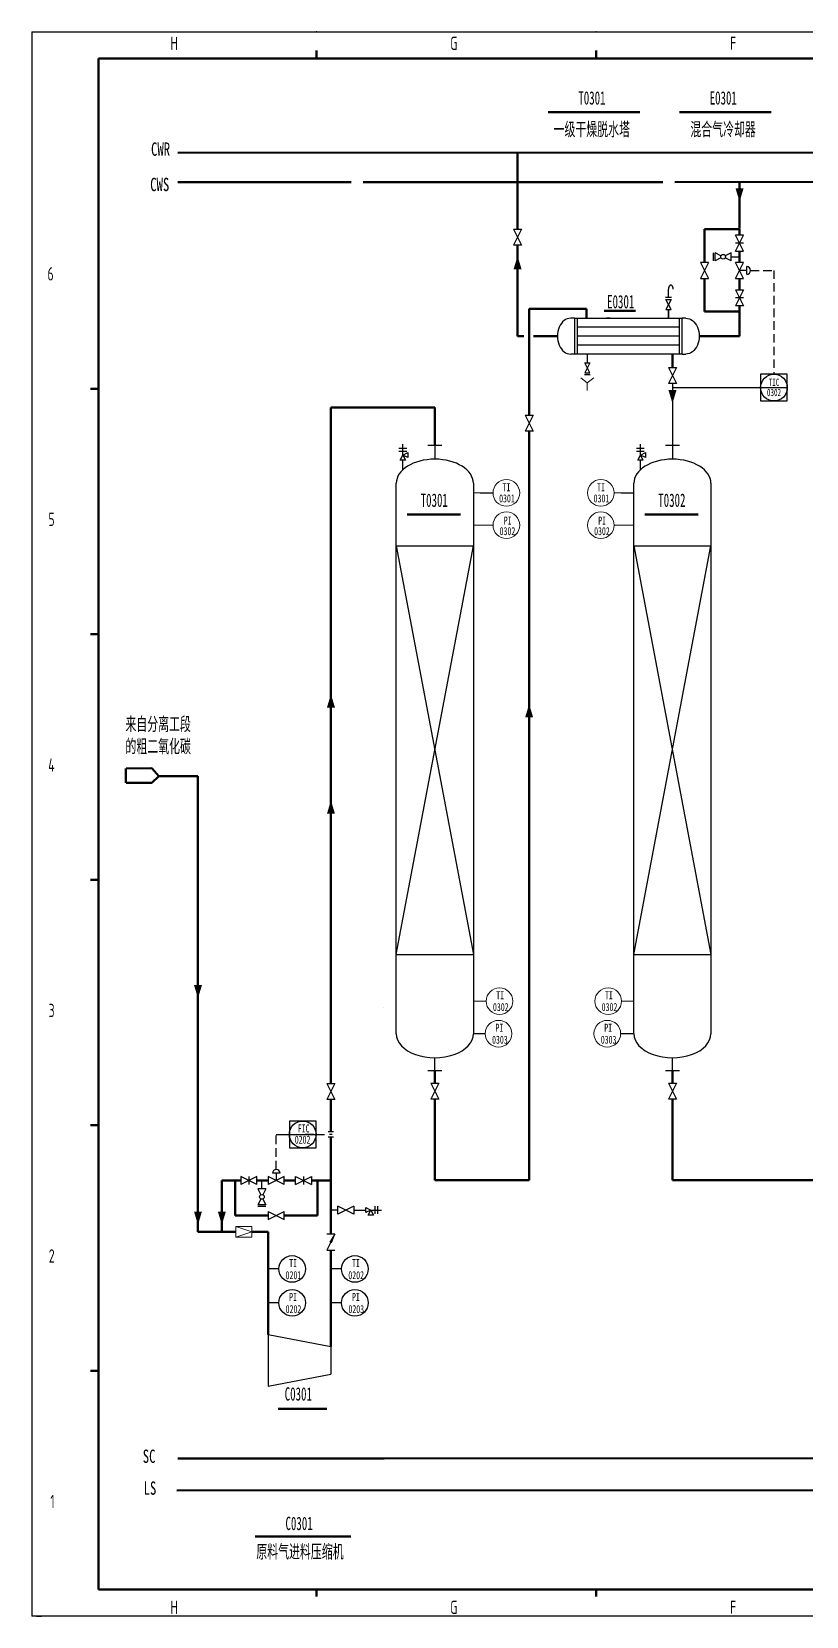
# Model space of a CAD drawing. Header units: inches. Extents: x 9135 to 19446, y -2384 to -733.
# Drawn here: x 9135 to 9426, y -1513 to -919 of the extents above; entities that cross this region are included whole.
import ezdxf

# ---------------------------------------------------------------- set-up
doc = ezdxf.new("R2010")
doc.units = ezdxf.units.IN
doc.header["$MEASUREMENT"] = 0
doc.linetypes.add('HIDDEN2', pattern=[4.7625, 3.175, -1.5875])
for name, color, linetype, lineweight in [('1-主物流线-粗实线', 4, 'Continuous', 90), ('12-阀门与管件', 3, 'Continuous', 25), ('15-进出物流标志', 7, 'Continuous', 25), ('16-图框与标题栏', 7, 'Continuous', 25), ('18-仪表', 4, 'Continuous', 25), ('2-辅助物流线-中粗线', 6, 'Continuous', 50), ('20-文本', 7, 'Continuous', 25), ('3-设备外轮廓线-细实线', 7, 'Continuous', 25), ('4-设备内部件-细实线', 150, 'Continuous', 25), ('4主物料线', 6, 'Continuous', 90), ('5-公用工程-冷却水与回水', 3, 'Continuous', 50), ('6-公用工程-中、低压蒸汽与凝水回管', 1, 'Continuous', 50), ('7设备轮廓线', 7, 'Continuous', 25), ('f-仪表', 4, 'Continuous', 18), ('g-控制线', 4, 'HIDDEN2', 18), ('h-阀门管件', 3, 'Continuous', 18), ('p-名称下方横线', 7, 'Continuous', 80), ('r-图内文字', 7, 'Continuous', 18), ('r-图内文字 @ 1', 7, 'Continuous', 18), ('文本', 7, 'Continuous', 5), ('箭头', 7, 'Continuous', 25), ('细线', 7, 'Continuous', 15)]:
    doc.layers.add(name, color=color, linetype=linetype, lineweight=lineweight)
doc.layers.add('9文字', color=7, linetype='Continuous')
doc.layers.add('FRAME 050', color=6, linetype='Continuous')
doc.layers.add('b-辅助物料线', color=7, linetype='Continuous', lineweight=50, true_color=0x541be4)
doc.styles.add('HGCAD', font='gbenor.shx', dxfattribs={"width": 0.75, "bigfont": 'gbcbig.shx'})
doc.styles.add('UP-文字', font='gbenor.shx', dxfattribs={"bigfont": 'gbcbig.shx'})
doc.styles.add('仿宋', font='simfang.ttf', dxfattribs={"width": 0.6})

msp = doc.modelspace()

# ---------------------------------------------------------------- hatches: boundary and pattern name
h = msp.add_hatch(color=7)
h.dxf.hatch_style = 2
h.paths.add_polyline_path([(9249.02, -1369.3), (9247.12, -1372.3), (9247.78, -1372.62)])

# ---------------------------------------------------------------- linework, layer by layer
at = {"color": 7, "lineweight": 25, "elevation": -1650.37}
for points in [[(9249.02, -1369.3), (9246.02, -1369.3)], [(9249.02, -1369.3), (9246.02, -1375.3)], [(9246.02, -1375.3), (9249.02, -1375.3)]]:
    msp.add_lwpolyline(points, dxfattribs=at)
at = {"color": 7, "lineweight": 0, "elevation": -1650.37}
msp.add_lwpolyline([(9249.02, -1369.3), (9247.12, -1372.3), (9247.78, -1372.62)], close=True, dxfattribs=at)
at = {"layer": '1-主物流线-粗实线', "color": 4, "lineweight": 90}
for p, q in [((9321.83, -1022.43), (9343.31, -1022.43)), ((9321.84, -1062.35), (9321.83, -1022.43)), ((9337.12, -1022.43), (9337.12, -1022.43)), ((9343.31, -1022.43), (9343.31, -1025.97)), ((9375.58, -1044.44), (9375.58, -1039.43)), ((9247.52, -1308.13), (9247.52, -1059.4)), ((9247.52, -1059.4), (9286.46, -1059.4)), ((9286.46, -1073.58), (9286.46, -1059.4)), ((9321.79, -1068.35), (9321.79, -1073.58)), ((9321.79, -1073.58), (9321.79, -1349.12)), ((9183.06, -1197.58), (9197.67, -1197.58)), ((9197.67, -1368.42, -1650.37), (9197.67, -1197.58, -1650.37)), ((9247.52, -1308.13), (9247.52, -1312.8)), ((9247.52, -1311.89), (9247.52, -1312.8)), ((9286.46, -1308.1), (9286.46, -1312.76)), ((9286.46, -1311.86), (9286.46, -1312.76)), ((9375.54, -1308.1), (9375.54, -1312.76)), ((9375.54, -1311.86), (9375.54, -1312.76)), ((9247.52, -1318.8), (9247.52, -1330.89, -657.48)), ((9286.46, -1318.76), (9286.46, -1349.12)), ((9375.54, -1318.76), (9375.54, -1349.12)), ((9247.52, -1332.89, -766.2), (9247.52, -1349.16, -1650.37)), ((9211.58, -1349.16, -1650.37), (9206.62, -1349.16, -1650.37)), ((9206.62, -1349.16, -1650.37), (9206.62, -1368.42, -1650.37)), ((9211.58, -1349.16, -1650.37), (9211.58, -1362.28, -1650.37)), ((9213.72, -1349.16, -1650.37), (9211.58, -1349.16, -1650.37)), ((9219.72, -1349.16, -1650.37), (9224.01, -1349.16, -1650.37)), ((9230.01, -1349.16, -1650.37), (9234.29, -1349.16, -1650.37)), ((9247.52, -1349.16, -1650.37), (9240.29, -1349.16, -1650.37)), ((9242.43, -1349.16, -1650.37), (9242.43, -1362.28, -1650.37)), ((9247.52, -1369.3, -1650.37), (9247.52, -1349.16, -1650.37)), ((9286.46, -1349.12), (9321.79, -1349.12)), ((9375.58, -1349.12, -1650.37), (9383.53, -1349.12, -1650.37)), ((9383.53, -1349.12, -1650.37), (9438.71, -1349.12, -1650.37)), ((9211.58, -1362.28, -1650.37), (9224.01, -1362.28, -1650.37)), ((9230.01, -1362.28, -1650.37), (9242.43, -1362.28, -1650.37)), ((9211.85, -1368.42, -1650.37), (9200.64, -1368.42, -1650.37)), ((9223.98, -1368.42, -1650.37), (9217.85, -1368.42, -1650.37)), ((9218.79, -1368.42, -1650.37), (9217.85, -1368.42, -1650.37)), ((9223.98, -1406.98, -1650.37), (9223.98, -1368.42, -1650.37)), ((9247.52, -1411.44, -1650.37), (9247.52, -1375.3, -1650.37))]:
    msp.add_line(p, q, dxfattribs=at)
at = {"layer": '1-主物流线-粗实线', "color": 7, "lineweight": 90}
for p, q in [((9157.32, -1052.39), (9160.32, -1052.39)), ((9157.32, -1144.42), (9160.32, -1144.42)), ((9242.05, -1502.57), (9242.05, -1505.2))]:
    msp.add_line(p, q, dxfattribs=at)
at = {"layer": '1-主物流线-粗实线', "color": 7, "lineweight": 25}
for p, q in [((9274.47, -1082.81), (9274.47, -1079.19)), ((9363.55, -1082.81), (9363.55, -1079.19))]:
    msp.add_line(p, q, dxfattribs=at)
at = {"layer": '1-主物流线-粗实线', "lineweight": 25}
for p, q in [((9231.92, -1326.92, -1650.37), (9231.92, -1336.92, -1650.37)), ((9241.92, -1326.92, -1650.37), (9231.92, -1326.92, -1650.37)), ((9241.92, -1336.92, -1650.37), (9241.92, -1326.92, -1650.37)), ((9231.92, -1331.92, -1650.37), (9241.92, -1331.92, -1650.37)), ((9246.52, -1330.89, -711.89), (9248.52, -1330.89, -711.89)), ((9246.52, -1332.89, -711.89), (9248.52, -1332.89, -711.89)), ((9247.02, -1331.89, -711.89), (9248.02, -1331.89, -711.89)), ((9231.92, -1336.92, -1650.37), (9241.92, -1336.92, -1650.37))]:
    msp.add_line(p, q, dxfattribs=at)
at = {"layer": '1-主物流线-粗实线', "color": 0, "lineweight": 25}
msp.add_line((9256.08, -1360.27, -1650.37), (9260.56, -1360.27, -1650.37), dxfattribs=at)
at = {"layer": '1-主物流线-粗实线', "color": 7, "lineweight": 25}
msp.add_lwpolyline([(9408.64, -1046.99), (9408.64, -1056.99), (9418.64, -1056.99), (9418.64, -1046.99)], close=True, dxfattribs=at)
at = {"layer": '1-主物流线-粗实线', "color": 4, "lineweight": 90, "elevation": -1650.37}
msp.add_lwpolyline([(9200.64, -1368.42), (9197.67, -1368.42)], dxfattribs=at)
at = {"layer": '1-主物流线-粗实线', "color": 3, "lineweight": 25}
for centre in [(9394.57, -1002.94), (9221.63, -1355.36, -1650.37)]:
    msp.add_circle(centre, 0.886, dxfattribs=at)
at = {"layer": '1-主物流线-粗实线', "color": 7, "lineweight": 25}
msp.add_circle((9413.64, -1051.99), 5, dxfattribs=at)
at = {"layer": '1-主物流线-粗实线', "lineweight": 25}
msp.add_circle((9236.92, -1331.92, -1650.37), 5, dxfattribs=at)
at = {"layer": '12-阀门与管件', "lineweight": 25}
for p, q in [((9316, -992.54), (9319, -998.54)), ((9399.26, -1000.79), (9402.26, -994.79)), ((9402.26, -997.79), (9399.26, -997.79)), ((9389.14, -1005.08), (9386.14, -1011.08)), ((9399.26, -1011.08), (9402.26, -1005.08)), ((9403.41, -1008.08), (9400.76, -1008.08)), ((9403.41, -1009.52), (9403.41, -1006.63)), ((9399.26, -1015.36), (9402.26, -1021.36)), ((9402.26, -1018.36), (9399.26, -1018.36)), ((9374.04, -1044.44), (9377.04, -1050.44)), ((9320.29, -1062.35), (9323.29, -1068.35)), ((9273.01, -1074.74), (9275.92, -1074.74)), ((9274.47, -1077.26), (9274.47, -1073.21)), ((9362.09, -1074.74), (9365, -1074.74)), ((9363.55, -1077.26), (9363.55, -1073.21)), ((9273.01, -1075.8), (9275.92, -1075.8)), ((9273.5, -1079.19), (9274.47, -1077.26)), ((9275.43, -1079.19), (9273.5, -1079.19)), ((9274.47, -1077.26), (9276.4, -1076.29)), ((9274.47, -1077.26), (9275.43, -1079.19)), ((9276.4, -1078.22), (9274.47, -1077.26)), ((9276.4, -1076.29), (9276.4, -1078.22)), ((9362.09, -1075.8), (9365, -1075.8)), ((9362.58, -1079.19), (9363.55, -1077.26)), ((9364.51, -1079.19), (9362.58, -1079.19)), ((9363.55, -1077.26), (9365.47, -1076.29)), ((9363.55, -1077.26), (9364.51, -1079.19)), ((9365.47, -1078.22), (9363.55, -1077.26)), ((9365.47, -1076.29), (9365.47, -1078.22)), ((9246.02, -1312.8), (9249.02, -1318.8)), ((9284.96, -1312.76), (9287.96, -1318.76)), ((9374.04, -1312.76), (9377.04, -1318.76)), ((9219.72, -1350.66, -1650.37), (9213.72, -1347.66, -1650.37)), ((9216.72, -1347.66, -1650.37), (9216.72, -1350.66, -1650.37)), ((9230.01, -1350.66, -1650.37), (9224.01, -1347.66, -1650.37)), ((9228.45, -1346.51, -1650.37), (9225.56, -1346.51, -1650.37)), ((9227.01, -1346.51, -1650.37), (9227.01, -1349.16, -1650.37)), ((9234.29, -1350.66, -1650.37), (9240.29, -1347.66, -1650.37)), ((9237.29, -1347.66, -1650.37), (9237.29, -1350.66, -1650.37)), ((9256.08, -1358.77, -1650.37), (9250.08, -1361.77, -1650.37)), ((9260.56, -1361.23, -1650.37), (9260.56, -1359.31, -1650.37)), ((9260.56, -1359.31, -1650.37), (9262.48, -1360.27, -1650.37)), ((9263.95, -1358.82, -1650.37), (9263.95, -1361.72, -1650.37)), ((9265, -1358.82, -1650.37), (9265, -1361.72, -1650.37)), ((9224.01, -1360.78, -1650.37), (9230.01, -1363.78, -1650.37)), ((9262.48, -1360.27, -1650.37), (9260.56, -1361.23, -1650.37)), ((9261.52, -1362.2, -1650.37), (9262.48, -1360.27, -1650.37)), ((9263.45, -1362.2, -1650.37), (9261.52, -1362.2, -1650.37)), ((9262.48, -1360.27, -1650.37), (9263.45, -1362.2, -1650.37)), ((9262.48, -1360.27, -1650.37), (9266.53, -1360.27, -1650.37))]:
    msp.add_line(p, q, dxfattribs=at)
at = {"layer": '12-阀门与管件', "color": 7}
for p, q in [((9375.22, -1018.26), (9372.99, -1018.26)), ((9375.05, -1022.76), (9373.12, -1018.9)), ((9373.12, -1018.9), (9375.05, -1018.9)), ((9375.05, -1018.9), (9373.12, -1022.76)), ((9373.12, -1022.76), (9375.05, -1022.76)), ((9344.6, -1046.5), (9342.67, -1042.65)), ((9342.67, -1042.65), (9344.6, -1042.65)), ((9344.6, -1042.65), (9342.67, -1046.5)), ((9344.77, -1047.15), (9342.54, -1047.15)), ((9342.67, -1046.5), (9344.6, -1046.5))]:
    msp.add_line(p, q, dxfattribs=at)
at = {"layer": '12-阀门与管件', "lineweight": 25}
for points in [[(9316, -992.54), (9319, -992.54), (9316, -998.54)], [(9402.26, -994.79), (9399.26, -994.79)], [(9399.26, -1000.79), (9402.26, -1000.79), (9399.26, -994.79)], [(9319, -998.54), (9316, -998.54)], [(9390.94, -1004.44), (9390.94, -1001.44)], [(9391.57, -1004.44), (9391.57, -1001.44)], [(9397.57, -1004.44), (9397.57, -1001.44)], [(9389.14, -1005.08), (9386.14, -1005.08), (9389.14, -1011.08)], [(9402.26, -1005.08), (9399.26, -1005.08)], [(9399.26, -1011.08), (9402.26, -1011.08), (9399.26, -1005.08)], [(9386.14, -1011.08), (9389.14, -1011.08)], [(9399.26, -1015.36), (9402.26, -1015.36), (9399.26, -1021.36)], [(9402.26, -1021.36), (9399.26, -1021.36)], [(9374.04, -1044.44), (9377.04, -1044.44), (9374.04, -1050.44)], [(9377.04, -1050.44), (9374.04, -1050.44)], [(9320.29, -1062.35), (9323.29, -1062.35), (9320.29, -1068.35)], [(9323.29, -1068.35), (9320.29, -1068.35)], [(9246.02, -1312.8), (9249.02, -1312.8), (9246.02, -1318.8)], [(9284.96, -1312.76), (9287.96, -1312.76), (9284.96, -1318.76)], [(9374.04, -1312.76), (9377.04, -1312.76), (9374.04, -1318.76)], [(9249.02, -1318.8), (9246.02, -1318.8)], [(9287.96, -1318.76), (9284.96, -1318.76)], [(9377.04, -1318.76), (9374.04, -1318.76)]]:
    msp.add_lwpolyline(points, dxfattribs=at)
at = {"layer": '12-阀门与管件', "lineweight": 25, "elevation": -1650.37}
for points in [[(9213.72, -1347.66), (9213.72, -1350.66)], [(9219.72, -1350.66), (9219.72, -1347.66), (9213.72, -1350.66)], [(9224.01, -1347.66), (9224.01, -1350.66)], [(9230.01, -1350.66), (9230.01, -1347.66), (9224.01, -1350.66)], [(9234.29, -1350.66), (9234.29, -1347.66), (9240.29, -1350.66)], [(9240.29, -1347.66), (9240.29, -1350.66)], [(9223.13, -1352.36), (9220.13, -1352.36)], [(9223.13, -1358.36), (9220.13, -1358.36)], [(9223.13, -1358.98), (9220.13, -1358.98)], [(9250.08, -1361.77), (9250.08, -1358.77)], [(9256.08, -1358.77), (9256.08, -1361.77), (9250.08, -1358.77)], [(9224.01, -1360.78), (9224.01, -1363.78), (9230.01, -1360.78)], [(9230.01, -1363.78), (9230.01, -1360.78)]]:
    msp.add_lwpolyline(points, dxfattribs=at)
at = {"layer": '12-阀门与管件', "lineweight": 25}
for centre, start, end in [((9403.41, -1008.08), 270, 90), ((9227.01, -1346.51, -1650.37), 0, 180)]:
    msp.add_arc(centre, 1.45, start, end, dxfattribs=at)
at = {"layer": '15-进出物流标志', "color": 7, "lineweight": 90}
for p, q in [((9242.05, -925.57), (9242.05, -928.57)), ((9346.94, -925.57), (9346.94, -928.57)), ((9346.94, -1502.57), (9346.94, -1505.2))]:
    msp.add_line(p, q, dxfattribs=at)
at = {"layer": '15-进出物流标志', "color": 7, "lineweight": 30}
msp.add_line((9242.05, -1502.57), (9242.05, -1505.2), dxfattribs=at)
at = {"layer": '15-进出物流标志', "color": 7}
for p in [(9242.05, -918.57), (9346.94, -918.57), (9346.94, -918.57), (9242.05, -1504.84), (9346.94, -1504.84), (9346.94, -1504.84)]:
    msp.add_point(p, dxfattribs=at)
at = {"layer": '16-图框与标题栏', "color": 7, "lineweight": 25}
for p, q in [((9135.31, -918.57), (9976.31, -918.57)), ((9135.31, -918.57), (9135.31, -1512.57)), ((9137.15, -918.57), (9976.31, -918.57)), ((9976.31, -1512.57), (9135.31, -1512.57)), ((9976.31, -1512.57), (9137.15, -1512.57)), ((9137.15, -1512.57), (9138.99, -1512.57))]:
    msp.add_line(p, q, dxfattribs=at)
at = {"layer": '16-图框与标题栏', "color": 7, "lineweight": 90}
for p, q in [((9160.32, -928.57), (9966.31, -928.57)), ((9160.32, -1502.57), (9160.32, -928.57)), ((9966.31, -1502.57), (9160.32, -1502.57))]:
    msp.add_line(p, q, dxfattribs=at)
at = {"layer": '18-仪表', "color": 7, "linetype": 'Continuous'}
msp.add_line((9375.58, -1051.99), (9382.33, -1051.99), dxfattribs=at)
at = {"layer": '18-仪表', "color": 7}
for p, q in [((9408.64, -1051.99), (9418.64, -1051.99)), ((9303.5, -1091.46), (9308.29, -1091.46)), ((9356.3, -1091.46), (9361.08, -1091.46)), ((9305.37, -1294.17), (9300.92, -1294.17)), ((9361.08, -1294.17), (9356.27, -1294.17))]:
    msp.add_line(p, q, dxfattribs=at)
at = {"layer": '18-仪表', "color": 7, "lineweight": 90}
for p, q in [((9157.32, -1236.46), (9160.32, -1236.46)), ((9157.32, -1328.5), (9160.32, -1328.5)), ((9157.32, -1420.53), (9160.32, -1420.53))]:
    msp.add_line(p, q, dxfattribs=at)
at = {"layer": '2-辅助物流线-中粗线', "color": 7, "lineweight": 25}
msp.add_line((9343.64, -1039.43), (9343.64, -1042.65), dxfattribs=at)
at = {"layer": '3-设备外轮廓线-细实线', "lineweight": 25}
for p, q in [((9397.57, -1002.94), (9400.76, -1002.94)), ((9221.63, -1352.36, -1650.37), (9221.62, -1349.16, -1650.37))]:
    msp.add_line(p, q, dxfattribs=at)
at = {"layer": '3-设备外轮廓线-细实线', "color": 7}
for p, q in [((9374.09, -1018.26), (9374.09, -1015.09)), ((9338.8, -1025.97), (9337.43, -1025.97)), ((9338.8, -1025.97), (9338.8, -1039.43)), ((9338.8, -1025.97), (9379.22, -1025.97)), ((9340, -1039.43), (9340, -1025.97)), ((9352.21, -1025.97), (9350.84, -1025.97)), ((9374.09, -1022.76), (9374.09, -1025.97)), ((9374.09, -1025.92), (9374.09, -1022.76)), ((9378.03, -1025.97), (9378.03, -1039.43)), ((9379.22, -1039.43), (9379.22, -1025.97)), ((9380.6, -1025.97), (9379.22, -1025.97)), ((9338.8, -1039.43), (9337.43, -1039.44)), ((9379.22, -1039.43), (9338.8, -1039.43)), ((9379.22, -1039.43), (9380.6, -1039.44)), ((9286.46, -1073.58), (9286.46, -1078.48)), ((9286.46, -1073.58), (9286.46, -1077.93)), ((9286.46, -1073.58), (9286.46, -1078.48)), ((9286.46, -1073.58), (9286.46, -1078.82)), ((9375.54, -1073.58), (9375.54, -1078.48)), ((9375.54, -1073.58), (9375.54, -1077.93)), ((9375.54, -1073.58), (9375.54, -1078.48)), ((9375.54, -1073.58), (9375.54, -1078.82)), ((9286.46, -1078.27), (9286.46, -1078.82)), ((9375.54, -1078.27), (9375.54, -1078.82)), ((9272, -1294.17), (9272, -1087.86)), ((9300.92, -1087.86), (9300.92, -1294.17)), ((9361.08, -1294.17), (9361.08, -1087.86)), ((9390, -1087.86), (9390, -1294.17)), ((9286.46, -1308.1), (9286.46, -1303.2)), ((9375.54, -1308.1), (9375.54, -1303.2)), ((9286.46, -1308.1), (9286.46, -1308.1)), ((9286.46, -1308.1), (9286.46, -1308.1)), ((9375.54, -1308.1), (9375.54, -1308.1)), ((9375.54, -1308.1), (9375.54, -1308.1))]:
    msp.add_line(p, q, dxfattribs=at)
at = {"layer": '3-设备外轮廓线-细实线', "color": 7, "ltscale": 0.5}
for p, q in [((9283.83, -1073.58), (9289.09, -1073.58)), ((9372.91, -1073.58), (9378.17, -1073.58)), ((9289.09, -1308.1), (9283.83, -1308.1)), ((9378.17, -1308.1), (9372.91, -1308.1))]:
    msp.add_line(p, q, dxfattribs=at)
at = {"layer": '3-设备外轮廓线-细实线', "color": 7}
for centre, major_axis, ratio, start_param, end_param in [((9374.99, -1015.09), (0, -1.52), 0.593172, 1.570796, 4.712389), ((9337.43, -1032.7), (0, 6.73), 0.740154, 0, 3.141593), ((9286.46, -1087.86), (-14.46, 0), 0.625144, 3.141593, 6.283185), ((9375.54, -1087.86), (-14.46, 0), 0.625144, 3.141593, 6.283185), ((9286.46, -1294.17), (-14.46, 0), 0.62466, 6.283185, 9.424778), ((9375.54, -1294.17), (-14.46, 0), 0.62466, 6.283185, 9.424778)]:
    msp.add_ellipse(centre, major_axis=major_axis, ratio=ratio, start_param=start_param, end_param=end_param, dxfattribs=at)
at = {"layer": '3-设备外轮廓线-细实线', "color": 7, "extrusion": (0, 0, -1)}
msp.add_ellipse((9380.6, -1032.7), major_axis=(0, 6.73), ratio=0.740154, start_param=0, end_param=3.141593, dxfattribs=at)
at = {"layer": '4-设备内部件-细实线', "color": 7}
for p, q in [((9378.03, -1029.33), (9340, -1029.33)), ((9378.03, -1032.7), (9340, -1032.7)), ((9378.03, -1036.07), (9340, -1036.07)), ((9272, -1111.36), (9300.92, -1111.36)), ((9361.08, -1111.36), (9390, -1111.36)), ((9272, -1264.48), (9300.92, -1264.48)), ((9361.08, -1264.48), (9390, -1264.48))]:
    msp.add_line(p, q, dxfattribs=at)
at = {"layer": '4主物料线', "color": 4, "linetype": 'ByBlock', "lineweight": 25}
for p, q in [((9272, -1111.36), (9300.92, -1264.48)), ((9272, -1264.48), (9300.92, -1111.36)), ((9361.08, -1111.36), (9390, -1264.48)), ((9361.08, -1264.48), (9390, -1111.36)), ((9227.01, -1331.9, -1650.37), (9245.11, -1331.9, -830.7))]:
    msp.add_line(p, q, dxfattribs=at)
at = {"layer": '5-公用工程-冷却水与回水', "color": 4, "linetype": 'ByBlock', "lineweight": 25}
msp.add_line((9375.54, -1050.44), (9375.54, -1073.58), dxfattribs=at)
at = {"layer": '5-公用工程-冷却水与回水', "color": 7, "linetype": 'ByBlock', "lineweight": 25}
msp.add_line((9382.33, -1051.99), (9408.64, -1051.99), dxfattribs=at)
at = {"layer": '6-公用工程-中、低压蒸汽与凝水回管', "color": 3, "lineweight": 25}
for p, q in [((9393.77, -1002.55), (9391.57, -1001.44)), ((9393.77, -1003.34), (9391.57, -1004.44)), ((9397.57, -1001.44), (9395.36, -1002.55)), ((9397.57, -1004.44), (9395.36, -1003.34)), ((9220.13, -1352.36, -1650.37), (9221.23, -1354.56, -1650.37)), ((9223.13, -1352.36, -1650.37), (9222.03, -1354.56, -1650.37)), ((9221.23, -1356.15, -1650.37), (9220.13, -1358.36, -1650.37)), ((9222.03, -1356.15, -1650.37), (9223.13, -1358.36, -1650.37))]:
    msp.add_line(p, q, dxfattribs=at)
at = {"layer": '6-公用工程-中、低压蒸汽与凝水回管', "color": 0, "lineweight": 25}
for p, q in [((9250.08, -1360.27, -1650.37), (9247.52, -1360.27, -1650.37)), ((9223.98, -1406.98, -1650.37), (9223.98, -1426.3, -1650.37)), ((9223.98, -1406.98, -1650.37), (9247.52, -1411.44, -1650.37)), ((9247.52, -1411.44, -1650.37), (9247.52, -1421.84, -1650.37)), ((9223.98, -1426.3, -1650.37), (9247.52, -1421.84, -1650.37))]:
    msp.add_line(p, q, dxfattribs=at)
at = {"layer": '7设备轮廓线', "lineweight": 50}
for p, q in [((9170.61, -1200.16), (9170.6, -1194.71)), ((9179.82, -1194.69), (9170.79, -1194.71)), ((9180.36, -1194.69), (9170.79, -1194.71)), ((9183.04, -1197.6), (9180.37, -1200.14)), ((9180.4, -1194.69), (9183.03, -1197.59)), ((9180.37, -1200.14), (9170.8, -1200.16))]:
    msp.add_line(p, q, dxfattribs=at)
at = {"layer": '9文字', "color": 7, "lineweight": 25}
for points in [[(9317.5, -1007.64, 0, 0, 0), (9317.5, -1007.64, 3, 0, 0), (9317.5, -1002.64, 0, 0, 0), (9317.5, -1002.64, 0, 0, 0)], [(9247.52, -1171.91, 0, 0, 0), (9247.52, -1171.91, 3, 0, 0), (9247.52, -1166.91, 0, 0, 0), (9247.52, -1166.91, 0, 0, 0)], [(9321.84, -1175.6, 0, 0, 0), (9321.84, -1175.6, 3, 0, 0), (9321.84, -1170.6, 0, 0, 0), (9321.84, -1170.6, 0, 0, 0)]]:
    msp.add_lwpolyline(points, format="xyseb", dxfattribs=at)
at = {"layer": '9文字', "color": 0, "lineweight": 25}
msp.add_lwpolyline([(9247.52, -1211.71, 0, 0, 0), (9247.52, -1211.71, 3, 0, 0), (9247.52, -1206.71, 0, 0, 0), (9247.52, -1206.71, 0, 0, 0)], format="xyseb", dxfattribs=at)
at = {"layer": '9文字', "color": 0, "lineweight": 25, "elevation": -1650.37}
msp.add_lwpolyline([(9197.67, -1275.91, 0, 0, 0), (9197.67, -1275.91, 3, 0, 0), (9197.67, -1280.91, 0, 0, 0), (9197.67, -1280.91, 0, 0, 0)], format="xyseb", dxfattribs=at)
at = {"layer": '9文字', "color": 7, "lineweight": 25, "elevation": -1650.37}
for points in [[(9197.67, -1360.83, 0, 0, 0), (9197.67, -1360.83, 3, 0, 0), (9197.67, -1365.83, 0, 0, 0), (9197.67, -1365.83, 0, 0, 0)], [(9206.62, -1360.83, 0, 0, 0), (9206.62, -1360.83, 3, 0, 0), (9206.62, -1365.83, 0, 0, 0), (9206.62, -1365.83, 0, 0, 0)]]:
    msp.add_lwpolyline(points, format="xyseb", dxfattribs=at)
at = {"layer": 'b-辅助物料线', "color": 6, "lineweight": 50}
for p, q in [((9190.16, -963.94), (9776.4, -963.73)), ((9317.51, -963.85), (9317.51, -984.52)), ((9190.16, -974.99), (9255.07, -974.96)), ((9259.57, -974.95), (9371.94, -974.93)), ((9376.44, -974.92), (9622.6, -974.89)), ((9400.73, -992.34), (9400.73, -974.9)), ((9317.51, -989.12), (9317.51, -984.52)), ((9317.51, -992.54), (9317.51, -989.12)), ((9400.76, -992.65), (9387.64, -992.65)), ((9387.64, -992.65), (9387.64, -1005.08)), ((9400.76, -994.79), (9400.76, -992.65)), ((9317.5, -1005.93), (9317.5, -998.54)), ((9400.76, -1000.79), (9400.76, -1005.08)), ((9317.5, -1005.93), (9317.5, -1032.7)), ((9387.64, -1011.08), (9387.64, -1023.5)), ((9400.76, -1011.08), (9400.76, -1015.36)), ((9400.76, -1021.36), (9400.73, -1032.7)), ((9400.76, -1023.5), (9387.64, -1023.5)), ((9400.73, -1023.68), (9400.73, -1032.7)), ((9317.5, -1032.7), (9319.86, -1032.7)), ((9323.51, -1032.7), (9332.44, -1032.7)), ((9385.58, -1032.7), (9400.73, -1032.7)), ((9190.16, -1453.43), (9267.46, -1453.4)), ((9190.16, -1453.43), (9267.46, -1453.4)), ((9267.46, -1453.4), (9547.36, -1453.3)), ((9189.73, -1465.38), (9776.4, -1465.19))]:
    msp.add_line(p, q, dxfattribs=at)
at = {"layer": 'f-仪表', "color": 7, "lineweight": 18}
for p, q in [((9308.29, -1091.46), (9300.92, -1091.46)), ((9361.08, -1091.46), (9353.71, -1091.46)), ((9308.29, -1103.57), (9300.92, -1103.57)), ((9361.08, -1103.57), (9353.71, -1103.57)), ((9305.73, -1281.99), (9300.92, -1281.99)), ((9361.08, -1281.99), (9356.5, -1281.99)), ((9305.37, -1294.17), (9300.92, -1294.17)), ((9361.08, -1294.17), (9356.14, -1294.17))]:
    msp.add_line(p, q, dxfattribs=at)
at = {"layer": 'f-仪表', "lineweight": 25}
for p, q in [((9227.97, -1382.37, -1650.37), (9223.98, -1382.37, -1650.37)), ((9251.51, -1382.37, -1650.37), (9247.52, -1382.37, -1650.37)), ((9227.97, -1395.07, -1650.37), (9223.98, -1395.07, -1650.37)), ((9251.51, -1395.07, -1650.37), (9247.52, -1395.07, -1650.37))]:
    msp.add_line(p, q, dxfattribs=at)
at = {"layer": 'f-仪表', "color": 7}
for centre in [(9313.29, -1091.46), (9348.71, -1091.46), (9313.29, -1103.57), (9348.71, -1103.57), (9310.73, -1281.99), (9351.5, -1281.99), (9310.37, -1294.17), (9351.14, -1294.17)]:
    msp.add_circle(centre, 5, dxfattribs=at)
at = {"layer": 'f-仪表', "lineweight": 25}
for centre in [(9232.97, -1382.37, -1650.37), (9256.51, -1382.37, -1650.37), (9232.97, -1395.07, -1650.37), (9256.51, -1395.07, -1650.37)]:
    msp.add_circle(centre, 5, dxfattribs=at)
at = {"layer": 'FRAME 050', "color": 7}
for p, q in [((9267.2, -1284.43), (9267.2, -1284.43)), ((9356.27, -1284.43), (9356.27, -1284.43))]:
    msp.add_line(p, q, dxfattribs=at)
at = {"layer": 'g-控制线', "lineweight": 25}
for p, q in [((9404.85, -1008.08), (9413.64, -1008.08)), ((9413.64, -1008.08), (9413.64, -1046.99)), ((9227.01, -1345.07, -1650.37), (9227.01, -1331.92, -1650.37)), ((9241.07, -1331.92, -1650.37), (9236.92, -1331.92, -1650.37))]:
    msp.add_line(p, q, dxfattribs=at)
at = {"layer": 'h-阀门管件', "color": 7}
for p, q in [((9341.27, -1048.31), (9343.64, -1050.16)), ((9343.64, -1050.16), (9346.12, -1048.31)), ((9343.64, -1050.16), (9343.64, -1053.1))]:
    msp.add_line(p, q, dxfattribs=at)
at = {"layer": 'p-名称下方横线', "color": 7, "lineweight": 90}
for p, q in [((9328.98, -948.72), (9363.35, -948.72)), ((9378.22, -948.72), (9412.59, -948.72)), ((9350, -1023.22, 1650.37), (9361.75, -1023.22, 1650.37)), ((9276.11, -1099.52), (9296.13, -1099.52)), ((9365.19, -1099.52), (9385.21, -1099.52)), ((9219.14, -1482.68), (9254.96, -1482.68))]:
    msp.add_line(p, q, dxfattribs=at)
at = {"layer": 'p-名称下方横线', "lineweight": 90}
msp.add_line((9227.7, -1434.74), (9246, -1434.74), dxfattribs=at)
at = {"layer": '箭头', "color": 7, "lineweight": 25}
for points in [[(9400.73, -977.33, 0, 0, 0), (9400.73, -977.33, 3, 0, 0), (9400.73, -982.33, 0, 0, 0), (9400.73, -982.33, 0, 0, 0)], [(9375.58, -1052.93, 0, 0, 0), (9375.58, -1052.93, 3, 0, 0), (9375.58, -1057.93, 0, 0, 0), (9375.58, -1057.93, 0, 0, 0)]]:
    msp.add_lwpolyline(points, format="xyseb", dxfattribs=at)
at = {"layer": '细线', "color": 0}
for p, q in [((9211.85, -1366.42, -1650.37), (9211.85, -1370.42, -1650.37)), ((9217.85, -1366.42, -1650.37), (9211.85, -1366.42, -1650.37)), ((9211.85, -1366.42, -1650.37), (9217.85, -1368.42, -1650.37)), ((9217.85, -1368.42, -1650.37), (9211.85, -1370.42, -1650.37)), ((9211.85, -1370.42, -1650.37), (9217.85, -1370.42, -1650.37)), ((9217.85, -1368.42, -1650.37), (9217.85, -1366.42, -1650.37)), ((9217.85, -1370.42, -1650.37), (9217.85, -1368.42, -1650.37))]:
    msp.add_line(p, q, dxfattribs=at)

# ---------------------------------------------------------------- texts
at = {"layer": '15-进出物流标志', "color": 7, "char_height": 5, "attachment_point": 1, "style": 'HGCAD'}
for s, insert in [('G', (9292.26, -920.43)), ('F', (9397.16, -920.43)), ('G', (9292.26, -1506.7)), ('F', (9397.16, -1506.7))]:
    msp.add_mtext(s, dxfattribs=dict(at, insert=insert))
at = {"layer": '20-文本', "color": 7, "char_height": 5, "attachment_point": 5, "style": 'UP-文字'}
for s, insert in [('\\pt21.66535;{\\fFangSong|b0|i0|c134|p49;\\W0.7;CWR}', (9183.64, -962.62)), ('{\\fFangSong|b0|i0|c134|p49;\\W0.7;CWS}', (9183.32, -975.88)), ('\\pt21.66535;{\\fFangSong|b0|i0|c134|p49;\\W0.7;SC\\Fgbenor,gbcbig|c134; }', (9179.34, -1452.61)), ('\\pt44.7071;{\\fFangSong|b0|i0|c134|p49;\\W0.7;LS }', (9179.65, -1464.55))]:
    msp.add_mtext_dynamic_manual_height_columns(s, width=42.7428, gutter_width=12.5, heights=[0], dxfattribs=dict(at, insert=insert))
at = {"layer": 'r-图内文字', "color": 7, "lineweight": 18, "style": '仿宋', "width": 0.6}
for s, p in [('TIC', (9411.64, -1051.34)), ('0302', (9411, -1055.18))]:
    msp.add_text(s, height=2.708, dxfattribs=at).set_placement(p)
at = {"layer": 'r-图内文字', "color": 7, "insert": (9351.07, -1017.27, 528.15), "char_height": 5, "attachment_point": 1, "style": '仿宋'}
msp.add_mtext_dynamic_manual_height_columns('E0301', width=27.6908, gutter_width=7.39, heights=[0], dxfattribs=at)
at = {"layer": 'r-图内文字', "char_height": 5, "attachment_point": 1, "style": '仿宋'}
for s, width, gutter_width, insert in [('来自分离工段\\P的粗二氧化碳', 56.7018, 12.5, (9170.46, -1175.58)), (' C0301 ', 27.6908, 7.39, (9228.14, -1426.71, -594.08))]:
    msp.add_mtext_dynamic_manual_height_columns(s, width=width, gutter_width=gutter_width, heights=[0], dxfattribs=dict(at, insert=insert))
at = {"layer": 'r-图内文字 @ 1', "color": 7, "lineweight": 18, "style": '仿宋', "width": 0.6}
for s, height, p in [('T0301', 5, (9340.28, -945.89)), ('E0301', 5, (9389.52, -945.89)), ('  一级干燥脱水塔', 5, (9326.91, -957.62)), ('   混合气冷却器', 5, (9376.15, -957.62)), ('T0301', 5, (9281.16, -1096.69)), ('0301', 3, (9310.58, -1095)), ('TI', 3, (9311.88, -1090.83)), ('0301', 3, (9346.01, -1095)), ('TI', 3, (9347.31, -1090.83)), ('T0302', 5, (9370.24, -1096.69)), ('0302', 3, (9310.76, -1107.29)), ('PI', 3, (9312.3, -1103.31)), ('0302', 3, (9346.19, -1107.29)), ('PI', 3, (9347.73, -1103.31)), ('0302', 3, (9308.26, -1285.68)), ('TI', 3, (9309.49, -1281.28)), ('0302', 3, (9349.03, -1285.68)), ('TI', 3, (9350.26, -1281.28)), ('PI', 3, (9309.23, -1293.45)), ('PI', 3, (9350, -1293.45)), ('0303', 3, (9307.93, -1297.93)), ('0303', 3, (9348.7, -1297.93)), (' C0301', 5, (9228.43, -1480.24)), ('原料气进料压缩机', 5, (9219.54, -1490.78))]:
    msp.add_text(s, height=height, dxfattribs=at).set_placement(p)
at = {"layer": 'r-图内文字 @ 1', "lineweight": 18, "style": '仿宋', "width": 0.6}
for s, p in [('FIC', (9235.09, -1331.19, -1650.37)), ('0202', (9233.95, -1335.4, -1650.37)), ('0201', (9230.51, -1386.19, -1650.37)), ('TI', (9231.86, -1381.65, -1650.37)), ('0202', (9254.04, -1386.19, -1650.37)), ('TI', (9255.4, -1381.65, -1650.37)), ('PI', (9231.86, -1394.36, -1650.37)), ('PI', (9255.4, -1394.36, -1650.37)), ('0202', (9230.54, -1398.9, -1650.37)), ('0203', (9254.08, -1398.9, -1650.37))]:
    msp.add_text(s, height=3, dxfattribs=at).set_placement(p)
at = {"layer": '文本', "color": 7, "char_height": 5, "style": 'HGCAD'}
for s, insert, attachment_point in [('H', (9187.37, -920.43), 1), ('6', (9143.55, -1006.84), 3), ('5', (9143.92, -1098.88), 3), ('4', (9143.92, -1190.92), 3), ('3', (9143.92, -1282.96), 3), ('2', (9143.92, -1374.99), 3), ('1', (9143.92, -1467.03), 3), ('H', (9187.37, -1506.7), 1)]:
    msp.add_mtext(s, dxfattribs=dict(at, insert=insert, attachment_point=attachment_point))

doc.saveas('drawing.dxf')
